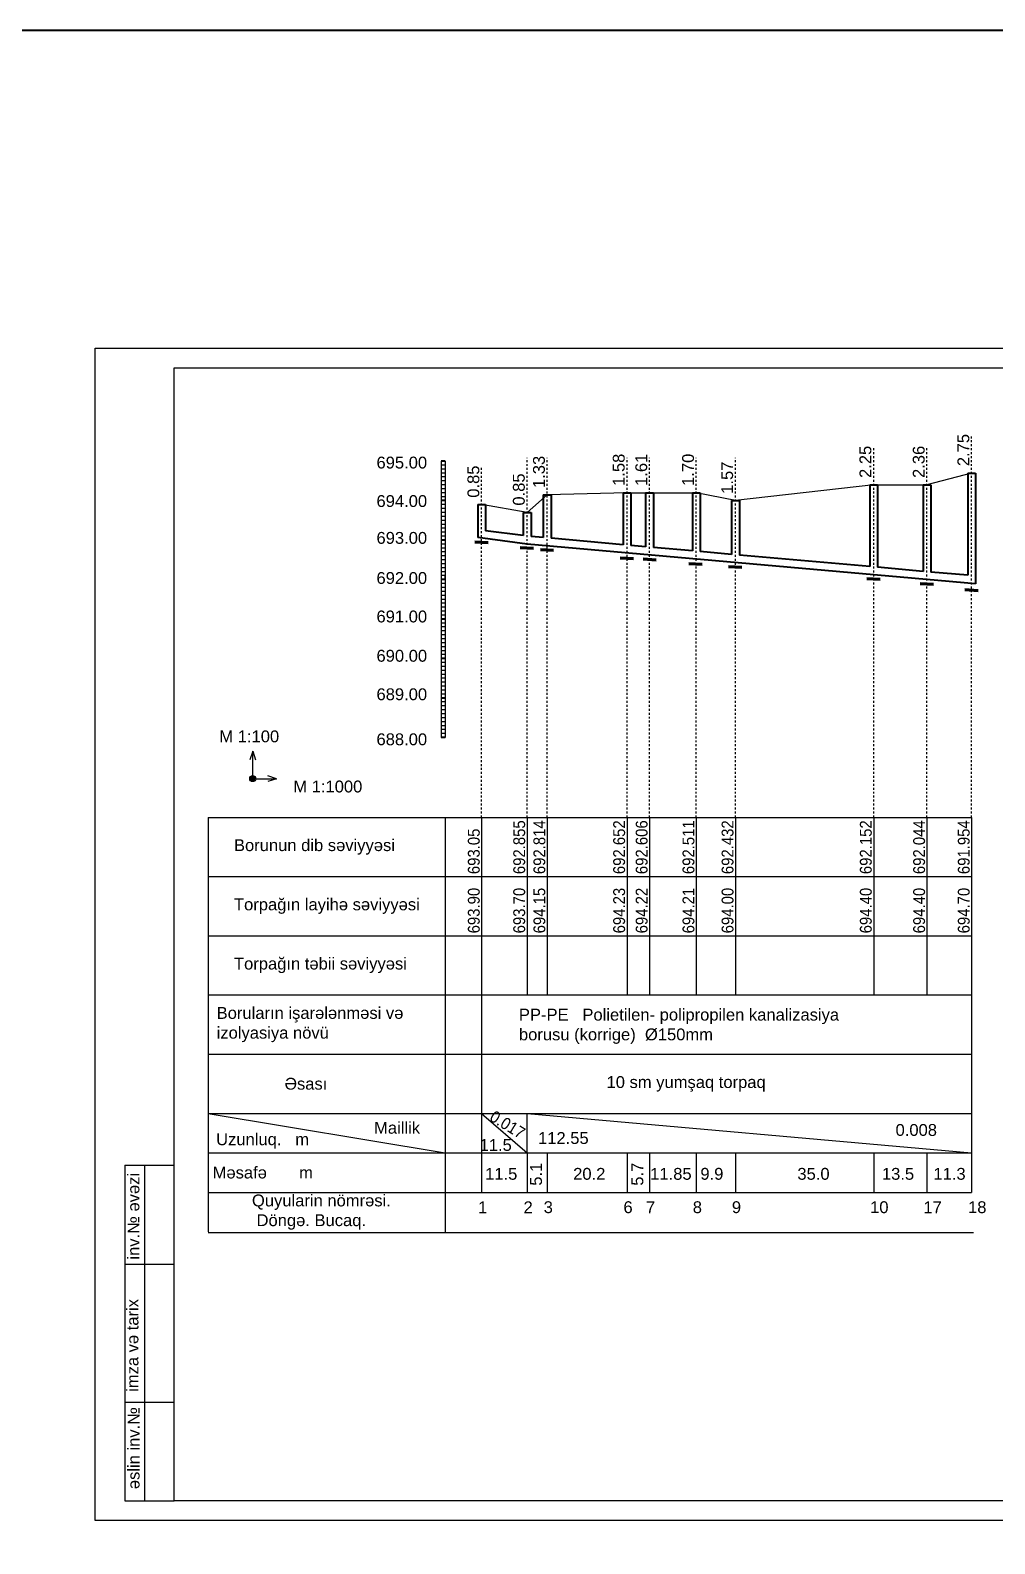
# Model space of a CAD drawing. Header units: feet. Extents: x 3381 to 684025, y 675186 to 4375940.
# Drawn here: x 682459.9 to 682704, y 4375556.9 to 4375940.2 of the extents above; entities that cross this region are included whole.
import ezdxf

# ---------------------------------------------------------------- set-up
doc = ezdxf.new("R2010")
doc.units = ezdxf.units.FT
doc.header["$MEASUREMENT"] = 0
doc.linetypes.add('DUZ', pattern=[0])
doc.linetypes.add('JIS_02_1.0', pattern=[2, 1, -1])
doc.layers.get('0').update_dxf_attribs({"linetype": 'CONTINUOUS'})
doc.layers.add('boru', color=7, linetype='CONTINUOUS', lineweight=40)
doc.layers.add('Lines', color=7, linetype='CONTINUOUS')
doc.styles.add('Arial-300', font='arial.ttf', dxfattribs={"height": 300})
doc.styles.add('ARİAL', font='arial.ttf')
doc.styles.add('Times New Roman', font='times.ttf', dxfattribs={"height": 300})

msp = doc.modelspace()

# ---------------------------------------------------------------- hatches: boundary and pattern name
msp.add_hatch(color=6).paths.add_polyline_path([(682516.93563, 4375750.66831, 1), (682515.43563, 4375750.66831, 1)])

# ---------------------------------------------------------------- linework, layer by layer
for p, q in [((682476.31274, 4375859.72956, 716.5), (682875.81274, 4375859.72956, 716.5)), ((682476.31274, 4375562.72956, 716.5), (682476.31274, 4375859.72956, 716.5)), ((682496.31274, 4375854.72956, 716.5), (682870.81274, 4375854.72956, 716.5)), ((682496.31274, 4375567.72956, 716.5), (682496.31274, 4375854.72956, 716.5)), ((682574.14824, 4375665.87344, 716.5), (682585.64824, 4375655.87344, 716.5)), ((682585.64824, 4375655.87344, 716.5), (682585.64824, 4375665.87344, 716.5)), ((682585.64824, 4375665.87344, 716.5), (682698.19824, 4375655.87344, 716.5)), ((682504.86972, 4375655.87344, 716.5), (682698.19824, 4375655.87344, 716.5)), ((682483.80024, 4375652.72956, 716.5), (682483.80024, 4375567.72956, 716.5)), ((682483.80024, 4375652.72956, 716.5), (682496.30024, 4375652.72956, 716.5)), ((682483.80024, 4375652.72956, 716.5), (682496.30024, 4375652.72956, 716.5)), ((682483.80024, 4375652.72956, 716.5), (682496.30024, 4375652.72956, 716.5)), ((682483.80024, 4375652.72956, 716.5), (682496.30024, 4375652.72956, 716.5)), ((682488.80024, 4375652.72956, 716.5), (682488.80024, 4375567.72956, 716.5)), ((682483.80024, 4375627.72956, 716.5), (682496.30024, 4375627.72956, 716.5)), ((682483.80024, 4375592.72956, 716.5), (682496.30024, 4375592.72956, 716.5)), ((682483.81274, 4375567.72956, 716.5), (682496.31274, 4375567.72956, 716.5)), ((682870.81274, 4375567.72956, 716.5), (682496.31274, 4375567.72956, 716.5)), ((682875.81274, 4375562.72956, 716.5), (682476.31274, 4375562.72956, 716.5))]:
    msp.add_line(p, q)
at = {"linetype": 'JIS_02_1.0', "ltscale": 0.5}
for p, q in [((682698.19824, 4375740.87344, 716.5), (682698.19824, 4375837.64497, 716.5)), ((682585.64824, 4375740.87344, 716.5), (682585.64824, 4375831.92521, 716.5)), ((682590.74824, 4375740.87344, 716.5), (682590.74824, 4375831.92521, 716.5)), ((682610.94824, 4375740.87344, 716.5), (682610.94824, 4375831.92521, 716.5)), ((682616.64824, 4375740.87344, 716.5), (682616.64824, 4375831.92521, 716.5)), ((682628.49824, 4375740.87344, 716.5), (682628.49824, 4375831.92521, 716.5)), ((682638.39824, 4375740.87344, 716.5), (682638.39824, 4375831.92521, 716.5)), ((682673.39824, 4375740.87344, 716.5), (682673.39824, 4375834.64497, 716.5)), ((682686.89824, 4375740.87344, 716.5), (682686.89824, 4375834.64497, 716.5)), ((682574.14824, 4375740.87344, 716.5), (682574.14824, 4375829.64497, 716.5))]:
    msp.add_line(p, q, dxfattribs=at)
at = {"ltscale": 100}
for p, q in [((682563.86972, 4375831.09039, 716.5), (682563.86972, 4375761.09039, 716.5)), ((682564.86972, 4375831.09039, 716.5), (682564.86972, 4375761.09039, 716.5)), ((682504.86972, 4375740.87344, 716.5), (682504.86972, 4375635.87344, 716.5)), ((682504.86972, 4375740.87344, 716.5), (682698.19824, 4375740.87344, 716.5)), ((682564.86972, 4375740.87344, 716.5), (682564.86972, 4375635.87344, 716.5)), ((682574.14824, 4375740.87344, 716.5), (682574.14824, 4375655.87344, 716.5)), ((682585.64824, 4375740.87344, 716.5), (682585.64824, 4375695.87344, 716.5)), ((682590.74824, 4375740.87344, 716.5), (682590.74824, 4375695.87344, 716.5)), ((682610.94824, 4375740.87344, 716.5), (682610.94824, 4375695.87344, 716.5)), ((682616.64824, 4375740.87344, 716.5), (682616.64824, 4375695.87344, 716.5)), ((682628.49824, 4375740.87344, 716.5), (682628.49824, 4375695.87344, 716.5)), ((682638.39824, 4375740.87344, 716.5), (682638.39824, 4375695.87344, 716.5)), ((682673.39824, 4375740.87344, 716.5), (682673.39824, 4375695.87344, 716.5)), ((682686.89824, 4375740.87344, 716.5), (682686.89824, 4375695.87344, 716.5)), ((682698.19824, 4375740.87344, 716.5), (682698.19824, 4375655.87344, 716.5)), ((682504.86972, 4375725.87344, 716.5), (682698.19824, 4375725.87344, 716.5)), ((682504.86972, 4375710.87344, 716.5), (682698.19824, 4375710.87344, 716.5)), ((682504.86972, 4375695.87344, 716.5), (682698.19824, 4375695.87344, 716.5)), ((682504.86972, 4375680.87344, 716.5), (682698.19824, 4375680.87344, 716.5)), ((682504.86972, 4375665.87344, 716.5), (682564.86972, 4375655.87344, 716.5)), ((682504.86972, 4375665.87344, 716.5), (682698.19824, 4375665.87344, 716.5)), ((682574.14824, 4375655.87344, 716.5), (682574.14824, 4375645.87344, 716.5)), ((682585.64824, 4375655.87344, 716.5), (682585.64824, 4375645.87344, 716.5)), ((682590.74824, 4375655.87344, 716.5), (682590.74824, 4375645.87344, 716.5)), ((682610.94824, 4375655.87344, 716.5), (682610.94824, 4375645.87344, 716.5)), ((682616.64824, 4375655.87344, 716.5), (682616.64824, 4375645.87344, 716.5)), ((682628.49824, 4375655.87344, 716.5), (682628.49824, 4375645.87344, 716.5)), ((682638.39824, 4375655.87344, 716.5), (682638.39824, 4375645.87344, 716.5)), ((682673.39824, 4375655.87344, 716.5), (682673.39824, 4375645.87344, 716.5)), ((682686.89824, 4375655.87344, 716.5), (682686.89824, 4375645.87344, 716.5)), ((682698.19824, 4375655.87344, 716.5), (682698.19824, 4375645.87344, 716.5)), ((682504.86972, 4375645.87344, 716.5), (682698.19824, 4375645.87344, 716.5)), ((682504.86972, 4375635.70286, 716.5), (682698.67594, 4375635.70286, 716.5))]:
    msp.add_line(p, q, dxfattribs=at)
at = {"color": 1, "lineweight": 40, "ltscale": 100}
for p, q in [((682564.86972, 4375831.09039, 716.5), (682563.86972, 4375831.09039, 716.5)), ((682564.86972, 4375821.09039, 716.5), (682563.86972, 4375821.09039, 716.5)), ((682564.86972, 4375811.09039, 716.5), (682563.86972, 4375811.09039, 716.5)), ((682564.86972, 4375801.09039, 716.5), (682563.86972, 4375801.09039, 716.5)), ((682564.86972, 4375791.09039, 716.5), (682563.86972, 4375791.09039, 716.5)), ((682564.86972, 4375781.09039, 716.5), (682563.86972, 4375781.09039, 716.5)), ((682564.86972, 4375771.09039, 716.5), (682563.86972, 4375771.09039, 716.5)), ((682564.86972, 4375761.09039, 716.5), (682563.86972, 4375761.09039, 716.5))]:
    msp.add_line(p, q, dxfattribs=at)
at = {"color": 2, "ltscale": 100}
for p, q in [((682564.86972, 4375830.09039, 716.5), (682563.86972, 4375830.09039, 716.5)), ((682564.86972, 4375829.09039, 716.5), (682563.86972, 4375829.09039, 716.5)), ((682564.86972, 4375828.09039, 716.5), (682563.86972, 4375828.09039, 716.5)), ((682564.86972, 4375827.09039, 716.5), (682563.86972, 4375827.09039, 716.5)), ((682564.86972, 4375825.09039, 716.5), (682563.86972, 4375825.09039, 716.5)), ((682564.86972, 4375824.09039, 716.5), (682563.86972, 4375824.09039, 716.5)), ((682564.86972, 4375823.09039, 716.5), (682563.86972, 4375823.09039, 716.5)), ((682564.86972, 4375822.09039, 716.5), (682563.86972, 4375822.09039, 716.5)), ((682564.86972, 4375820.09039, 716.5), (682563.86972, 4375820.09039, 716.5)), ((682564.86972, 4375819.09039, 716.5), (682563.86972, 4375819.09039, 716.5)), ((682564.86972, 4375818.09039, 716.5), (682563.86972, 4375818.09039, 716.5)), ((682564.86972, 4375817.09039, 716.5), (682563.86972, 4375817.09039, 716.5)), ((682564.86972, 4375815.09039, 716.5), (682563.86972, 4375815.09039, 716.5)), ((682564.86972, 4375814.09039, 716.5), (682563.86972, 4375814.09039, 716.5)), ((682564.86972, 4375813.09039, 716.5), (682563.86972, 4375813.09039, 716.5)), ((682564.86972, 4375812.09039, 716.5), (682563.86972, 4375812.09039, 716.5)), ((682564.86972, 4375810.09039, 716.5), (682563.86972, 4375810.09039, 716.5)), ((682564.86972, 4375809.09039, 716.5), (682563.86972, 4375809.09039, 716.5)), ((682564.86972, 4375808.09039, 716.5), (682563.86972, 4375808.09039, 716.5)), ((682564.86972, 4375807.09039, 716.5), (682563.86972, 4375807.09039, 716.5)), ((682564.86972, 4375805.09039, 716.5), (682563.86972, 4375805.09039, 716.5)), ((682564.86972, 4375804.09039, 716.5), (682563.86972, 4375804.09039, 716.5)), ((682564.86972, 4375803.09039, 716.5), (682563.86972, 4375803.09039, 716.5)), ((682564.86972, 4375802.09039, 716.5), (682563.86972, 4375802.09039, 716.5)), ((682564.86972, 4375800.09039, 716.5), (682563.86972, 4375800.09039, 716.5)), ((682564.86972, 4375799.09039, 716.5), (682563.86972, 4375799.09039, 716.5)), ((682564.86972, 4375798.09039, 716.5), (682563.86972, 4375798.09039, 716.5)), ((682564.86972, 4375797.09039, 716.5), (682563.86972, 4375797.09039, 716.5)), ((682564.86972, 4375795.09039, 716.5), (682563.86972, 4375795.09039, 716.5)), ((682564.86972, 4375794.09039, 716.5), (682563.86972, 4375794.09039, 716.5)), ((682564.86972, 4375793.09039, 716.5), (682563.86972, 4375793.09039, 716.5)), ((682564.86972, 4375792.09039, 716.5), (682563.86972, 4375792.09039, 716.5)), ((682564.86972, 4375790.09039, 716.5), (682563.86972, 4375790.09039, 716.5)), ((682564.86972, 4375789.09039, 716.5), (682563.86972, 4375789.09039, 716.5)), ((682564.86972, 4375788.09039, 716.5), (682563.86972, 4375788.09039, 716.5)), ((682564.86972, 4375787.09039, 716.5), (682563.86972, 4375787.09039, 716.5)), ((682564.86972, 4375785.09039, 716.5), (682563.86972, 4375785.09039, 716.5)), ((682564.86972, 4375784.09039, 716.5), (682563.86972, 4375784.09039, 716.5)), ((682564.86972, 4375783.09039, 716.5), (682563.86972, 4375783.09039, 716.5)), ((682564.86972, 4375782.09039, 716.5), (682563.86972, 4375782.09039, 716.5)), ((682564.86972, 4375780.09039, 716.5), (682563.86972, 4375780.09039, 716.5)), ((682564.86972, 4375779.09039, 716.5), (682563.86972, 4375779.09039, 716.5)), ((682564.86972, 4375778.09039, 716.5), (682563.86972, 4375778.09039, 716.5)), ((682564.86972, 4375777.09039, 716.5), (682563.86972, 4375777.09039, 716.5)), ((682564.86972, 4375775.09039, 716.5), (682563.86972, 4375775.09039, 716.5)), ((682564.86972, 4375774.09039, 716.5), (682563.86972, 4375774.09039, 716.5)), ((682564.86972, 4375773.09039, 716.5), (682563.86972, 4375773.09039, 716.5)), ((682564.86972, 4375772.09039, 716.5), (682563.86972, 4375772.09039, 716.5)), ((682564.86972, 4375770.09039, 716.5), (682563.86972, 4375770.09039, 716.5)), ((682564.86972, 4375769.09039, 716.5), (682563.86972, 4375769.09039, 716.5)), ((682564.86972, 4375768.09039, 716.5), (682563.86972, 4375768.09039, 716.5)), ((682564.86972, 4375767.09039, 716.5), (682563.86972, 4375767.09039, 716.5)), ((682564.86972, 4375765.09039, 716.5), (682563.86972, 4375765.09039, 716.5)), ((682564.86972, 4375764.09039, 716.5), (682563.86972, 4375764.09039, 716.5)), ((682564.86972, 4375763.09039, 716.5), (682563.86972, 4375763.09039, 716.5)), ((682564.86972, 4375762.09039, 716.5), (682563.86972, 4375762.09039, 716.5))]:
    msp.add_line(p, q, dxfattribs=at)
at = {"color": 14, "linetype": 'DUZ', "lineweight": 30}
for p, q in [((682698.19824, 4375828.09039, 716.5), (682686.89824, 4375825.09039, 716.5)), ((682673.39824, 4375825.09039, 716.5), (682638.39824, 4375821.09039, 716.5)), ((682673.39824, 4375825.09039, 716.5), (682686.89824, 4375825.09039, 716.5)), ((682590.74784, 4375822.55458), (682585.64824, 4375818.09039, 716.5)), ((682610.94824, 4375823.09039, 716.5), (682590.74784, 4375822.55458)), ((682610.94824, 4375823.09039, 716.5), (682628.49824, 4375823.09039, 716.5)), ((682638.39824, 4375821.09039, 716.5), (682628.49824, 4375823.09039, 716.5)), ((682585.64824, 4375818.09039, 716.5), (682574.14824, 4375820.09039, 716.5))]:
    msp.add_line(p, q, dxfattribs=at)
at = {"color": 3, "ltscale": 100}
for p, q in [((682564.86972, 4375826.09039, 716.5), (682563.86972, 4375826.09039, 716.5)), ((682564.86972, 4375816.09039, 716.5), (682563.86972, 4375816.09039, 716.5)), ((682564.86972, 4375806.09039, 716.5), (682563.86972, 4375806.09039, 716.5)), ((682564.86972, 4375796.09039, 716.5), (682563.86972, 4375796.09039, 716.5)), ((682564.86972, 4375786.09039, 716.5), (682563.86972, 4375786.09039, 716.5)), ((682564.86972, 4375776.09039, 716.5), (682563.86972, 4375776.09039, 716.5)), ((682564.86972, 4375766.09039, 716.5), (682563.86972, 4375766.09039, 716.5))]:
    msp.add_line(p, q, dxfattribs=at)
at = {"color": 0, "lineweight": 70}
for p, q in [((682572.45432, 4375810.65805), (682575.81304, 4375810.47084)), ((682583.92471, 4375809.21566), (682587.28343, 4375809.02845)), ((682589.01418, 4375808.72223), (682592.3729, 4375808.53503)), ((682609.20636, 4375806.63012), (682612.56508, 4375806.44292)), ((682614.99632, 4375806.32558), (682618.35503, 4375806.13837)), ((682626.63712, 4375805.16834), (682629.99584, 4375804.98113)), ((682636.63233, 4375804.43744), (682639.99104, 4375804.25024)), ((682671.70717, 4375801.3772), (682675.06588, 4375801.19)), ((682685.16032, 4375800.09387), (682688.51904, 4375799.90666)), ((682696.51888, 4375798.55412, 716.5), (682699.87759, 4375798.36691, 716.5))]:
    msp.add_line(p, q, dxfattribs=at)
at = {"color": 1, "ltscale": 100}
for p, q in [((682564.86972, 4375791.09039, 716.5), (682563.86972, 4375791.09039, 716.5)), ((682564.86972, 4375781.09039, 716.5), (682563.86972, 4375781.09039, 716.5)), ((682564.86972, 4375771.09039, 716.5), (682563.86972, 4375771.09039, 716.5)), ((682564.86972, 4375761.09039, 716.5), (682563.86972, 4375761.09039, 716.5))]:
    msp.add_line(p, q, dxfattribs=at)
at = {"color": 6}
for p, q in [((682516.18563, 4375757.66831, 716.5), (682515.48563, 4375755.46831, 716.5)), ((682516.18563, 4375750.66831, 716.5), (682516.18563, 4375757.66831, 716.5)), ((682516.18563, 4375757.66831, 716.5), (682516.88563, 4375755.46831, 716.5)), ((682516.18563, 4375750.66831, 716.5), (682522.18563, 4375750.66831, 716.5)), ((682522.18563, 4375750.66831, 716.5), (682519.98563, 4375751.36831, 716.5)), ((682522.18563, 4375750.66831, 716.5), (682519.98563, 4375749.96831, 716.5))]:
    msp.add_line(p, q, dxfattribs=at)
at = {"color": 4, "lineweight": 40}
msp.add_lwpolyline([(681221.81989, 4375940.241), (684025.06953, 4375940.241), (684025.06953, 4375354.8831), (681221.81989, 4375354.8831)], close=True, dxfattribs=at)
at = {"color": 7, "elevation": 716.5}
for points in [[(682476.31274, 4375859.72956), (682896.31274, 4375859.72956), (682896.31274, 4375562.72956), (682476.31274, 4375562.72956)], [(682496.31274, 4375854.72956), (682891.31274, 4375854.72956), (682891.31274, 4375567.72956), (682496.31274, 4375567.72956)]]:
    msp.add_lwpolyline(points, close=True, dxfattribs=at)
at = {"elevation": 716.5}
msp.add_lwpolyline([(682564.86972, 4375801.09039), (682564.86972, 4375802.09039), (682564.86972, 4375801.59039)], dxfattribs=at)
at = {"color": 6}
msp.add_circle((682516.18563, 4375750.66831, 716.5), 0.75, dxfattribs=at)
at = {"layer": 'boru'}
for p, q in [((682697.19824, 4375828.09039, 716.5), (682699.19824, 4375828.09039, 716.5)), ((682697.19824, 4375828.09039, 716.5), (682697.19824, 4375802.17924, 716.5)), ((682699.19824, 4375828.09039, 716.5), (682699.19824, 4375800.00154, 716.5)), ((682672.39824, 4375825.09039, 716.5), (682674.39824, 4375825.09039, 716.5)), ((682672.39824, 4375825.09039, 716.5), (682672.39824, 4375804.3827, 716.5)), ((682674.39824, 4375825.09039, 716.5), (682674.39824, 4375804.205, 716.5)), ((682685.89824, 4375825.09039, 716.5), (682687.89824, 4375825.09039, 716.5)), ((682685.89824, 4375825.09039, 716.5), (682685.89824, 4375803.18324, 716.5)), ((682687.89824, 4375825.09039, 716.5), (682687.89824, 4375803.00554, 716.5)), ((682589.74784, 4375822.55458), (682591.74784, 4375822.55458)), ((682589.74784, 4375822.55458), (682589.74784, 4375811.72614)), ((682591.74784, 4375822.55458), (682591.74784, 4375811.54844)), ((682609.94824, 4375823.09039, 716.5), (682611.94824, 4375823.09039, 716.5)), ((682609.94824, 4375823.09039, 716.5), (682609.94824, 4375809.93135, 716.5)), ((682611.94824, 4375823.09039, 716.5), (682611.94824, 4375809.75365, 716.5)), ((682615.64824, 4375823.09039, 716.5), (682617.64824, 4375823.09039, 716.5)), ((682615.64824, 4375823.09039, 716.5), (682615.64824, 4375809.42491, 716.5)), ((682617.64824, 4375823.09039, 716.5), (682617.64824, 4375809.24721, 716.5)), ((682627.49824, 4375823.09039, 716.5), (682629.49824, 4375823.09039, 716.5)), ((682627.49824, 4375823.09039, 716.5), (682627.49824, 4375808.37204, 716.5)), ((682629.49824, 4375823.09039, 716.5), (682629.49824, 4375808.19434, 716.5)), ((682637.39824, 4375821.09039, 716.5), (682639.39824, 4375821.09039, 716.5)), ((682637.39824, 4375821.09039, 716.5), (682637.39824, 4375807.49243, 716.5)), ((682639.39824, 4375821.09039, 716.5), (682639.39824, 4375807.31473, 716.5)), ((682573.14824, 4375820.09039, 716.5), (682575.14824, 4375820.09039, 716.5)), ((682573.14824, 4375820.09039, 716.5), (682573.14824, 4375811.74447, 716.5)), ((682575.14824, 4375820.09039, 716.5), (682575.14824, 4375813.47981, 716.5)), ((682584.64774, 4375818.08996, 716.56938), (682586.64774, 4375818.08996, 716.56938)), ((682584.64774, 4375818.08996, 716.56938), (682584.64774, 4375812.22278, 716.56938)), ((682586.64774, 4375818.08996, 716.56938), (682586.64774, 4375812.00158, 716.56938))]:
    msp.add_line(p, q, dxfattribs=at)
at = {"layer": 'boru', "lineweight": 40}
for p, q in [((682584.64774, 4375812.22278, 716.5), (682575.14824, 4375813.47981, 716.5)), ((682585.64824, 4375810.09039, 716.5), (682573.14824, 4375811.74447, 716.5)), ((682699.19824, 4375800.00154, 716.5), (682585.64824, 4375810.09039, 716.5)), ((682589.74784, 4375811.72614, 716.5), (682586.64774, 4375812.00158, 716.5)), ((682609.94824, 4375809.93135, 716.5), (682591.74784, 4375811.54844, 716.5)), ((682615.64824, 4375809.42491, 716.5), (682611.94824, 4375809.75365, 716.5)), ((682627.49824, 4375808.37204, 716.5), (682617.64824, 4375809.24721, 716.5)), ((682637.39824, 4375807.49243, 716.5), (682629.49824, 4375808.19434, 716.5)), ((682672.39824, 4375804.3827, 716.5), (682639.39824, 4375807.31473, 716.5)), ((682685.89824, 4375803.18324, 716.5), (682674.39824, 4375804.205, 716.5)), ((682697.19824, 4375802.17924, 716.5), (682687.89824, 4375803.00554, 716.5))]:
    msp.add_line(p, q, dxfattribs=at)
at = {"layer": 'Lines', "linetype": 'ByBlock'}
msp.add_line((682484.21135, 4375652.72956, 716.5), (682496.30024, 4375652.72956, 716.5), dxfattribs=at)
msp.add_line((682484.21135, 4375652.72956, 716.5), (682496.30024, 4375652.72956, 716.5), dxfattribs=at)

# ---------------------------------------------------------------- texts
at = {"char_height": 3, "attachment_point": 4}
for s, insert, rotation, style in [('{\\fArial|b0|i0|c238|p34;2.75}', (682696.1228, 4375829.82983, 716.5), 90, 'Arial-300'), ('{\\fArial|b0|i0|c238|p34;1.33}', (682588.67241, 4375824.29403), 90, 'Arial-300'), ('{\\fArial|b0|i0|c238|p34;1.58}', (682608.8728, 4375824.82983, 716.5), 90, 'Arial-300'), ('{\\fArial|b0|i0|c238|p34;1.61}', (682614.5728, 4375824.82983, 716.5), 90, 'Arial-300'), ('{\\fArial|b0|i0|c238|p34;1.70}', (682626.4228, 4375824.82983, 716.5), 90, 'Arial-300'), ('{\\fArial|b0|i0|c238|p34;2.25}', (682671.3228, 4375826.82983, 716.5), 90, 'Arial-300'), ('{\\fArial|b0|i0|c238|p34;2.36}', (682684.8228, 4375826.82983, 716.5), 90, 'Arial-300'), ('0.{\\fArial|b0|i0|c238|p34;85}', (682572.0728, 4375821.82983, 716.5), 90, 'Arial-300'), ('{\\fArial|b0|i0|c238|p34;1.57}', (682636.3228, 4375822.82983, 716.5), 90, 'Arial-300'), ('0.{\\fArial|b0|i0|c238|p34;85}', (682583.5728, 4375819.82983, 716.5), 90, 'Arial-300'), ('{\\fArial|b0|i0|c238|p34;\\W0.9;692.855}', (682583.67405, 4375726.48872, 716.5), 90, 'Arial-300'), ('{\\fArial|b0|i0|c238|p34;\\W0.9;692.814}', (682588.77405, 4375726.48872, 716.5), 90, 'Arial-300'), ('{\\fArial|b0|i0|c238|p34;\\W0.9;692.652}', (682608.97405, 4375726.48872, 716.5), 90, 'Arial-300'), ('{\\fArial|b0|i0|c238|p34;\\W0.9;692.606}', (682614.67405, 4375726.48872, 716.5), 90, 'Arial-300'), ('{\\fArial|b0|i0|c238|p34;\\W0.9;692.511}', (682626.52405, 4375726.48872, 716.5), 90, 'Arial-300'), ('{\\fArial|b0|i0|c238|p34;\\W0.9;692.432}', (682636.42405, 4375726.48872, 716.5), 90, 'Arial-300'), ('{\\fArial|b0|i0|c238|p34;\\W0.9;692.152}', (682671.42405, 4375726.48872, 716.5), 90, 'Arial-300'), ('{\\fArial|b0|i0|c238|p34;\\W0.9;692.044}', (682684.92405, 4375726.48872, 716.5), 90, 'Arial-300'), ('{\\fArial|b0|i0|c238|p34;\\W0.9;691.954}', (682696.22405, 4375726.48872, 716.5), 90, 'Arial-300'), ('{\\fArial|b0|i0|c238|p34;\\W0.9;693.05}', (682572.17405, 4375726.48872, 716.5), 90, 'Arial-300'), ('{\\fArial|b0|i0|c238|p34;\\W0.9;693.90}', (682572.17405, 4375711.48872, 716.5), 90, 'Arial-300'), ('{\\fArial|b0|i0|c238|p34;\\W0.9;693.70}', (682583.67405, 4375711.48872, 716.5), 90, 'Arial-300'), ('{\\fArial|b0|i0|c238|p34;\\W0.9;694.15}', (682588.77405, 4375711.48872, 716.5), 90, 'Arial-300'), ('{\\fArial|b0|i0|c238|p34;\\W0.9;694.23}', (682608.97405, 4375711.48872, 716.5), 90, 'Arial-300'), ('{\\fArial|b0|i0|c238|p34;\\W0.9;694.22}', (682614.67405, 4375711.48872, 716.5), 90, 'Arial-300'), ('{\\fArial|b0|i0|c238|p34;\\W0.9;694.21}', (682626.52405, 4375711.48872, 716.5), 90, 'Arial-300'), ('{\\fArial|b0|i0|c238|p34;\\W0.9;694.00}', (682636.42405, 4375711.48872, 716.5), 90, 'Arial-300'), ('{\\fArial|b0|i0|c238|p34;\\W0.9;694.40}', (682671.42405, 4375711.48872, 716.5), 90, 'Arial-300'), ('{\\fArial|b0|i0|c238|p34;\\W0.9;694.40}', (682684.92405, 4375711.48872, 716.5), 90, 'Arial-300'), ('{\\fArial|b0|i0|c238|p34;\\W0.9;694.70}', (682696.22405, 4375711.48872, 716.5), 90, 'Arial-300'), (' {\\fArial|b0|i0|c238|p34;\\W0.9;0.017}', (682575.67619, 4375666.09247), 328.5000194, 'ARİAL'), (' {\\fArial|b0|i0|c238|p34;5.1}', (682587.93015, 4375646.39606), 90, 'ARİAL'), (' {\\fArial|b0|i0|c238|p34;5.7}', (682613.59084, 4375646.39606), 90, 'ARİAL')]:
    msp.add_mtext(s, dxfattribs=dict(at, insert=insert, rotation=rotation, style=style))
for s, insert, style in [('{\\fArial|b0|i0|c238|p34;695.00}', (682547.5206, 4375830.71541, 716.5), 'Arial-300'), ('{\\fArial|b0|i0|c238|p34;694.00}', (682547.5206, 4375820.96848, 716.5), 'Arial-300'), ('{\\fArial|b0|i0|c238|p34;693.00}', (682547.5206, 4375811.63635, 716.5), 'Arial-300'), ('{\\fArial|b0|i0|c238|p34;692.00}', (682547.5206, 4375801.47467, 716.5), 'Arial-300'), ('{\\fArial|b0|i0|c238|p34;691.00}', (682547.5206, 4375791.72774, 716.5), 'Arial-300'), ('{\\fArial|b0|i0|c238|p34;690.00}', (682547.5206, 4375781.77344, 716.5), 'Arial-300'), ('{\\fArial|b0|i0|c238|p34;689.00}', (682547.5206, 4375772.02651, 716.5), 'Arial-300'), ('M 1{\\fArial|b0|i0|c238|p34;:100}', (682507.74035, 4375761.36255, 716.5), 'Arial-300'), ('{\\fArial|b0|i0|c238|p34;688.00}', (682547.5206, 4375760.62051, 716.5), 'Arial-300'), ('M 1{\\fArial|b0|i0|c238|p34;:1000}', (682526.463, 4375748.66255, 716.5), 'Arial-300'), ('{\\fArial|b0|i0|c238|p34;Borunun dib səviyyəsi}', (682511.43482, 4375733.37344, 716.5), 'Arial-300'), ('{\\fArial|b0|i0|c238|p34;Torpağın layihə səviyyəsi}', (682511.43482, 4375718.37344, 716.5), 'Arial-300'), ('{\\fArial|b0|i0|c238|p34;Torpağın təbii səviyyəsi}', (682511.43482, 4375703.37344, 716.5), 'Arial-300'), (' Ə{\\fArial|b0|i0|c238|p34;sası}', (682523.07176, 4375673.37344, 716.5), 'Arial-300'), ('{\\fArial|b0|i0|c238|p34;Maillik}', (682546.90697, 4375662.21569, 716.5), 'Arial-300'), (' {\\fArial|b0|i0|c238|p34;0.008}', (682677.77398, 4375661.66065), 'ARİAL'), ('{\\fArial|b0|i0|c238|p34;Uzunluq.}   {\\fArial|b0|i0|c238|p34;m}', (682506.91911, 4375658.87386, 716.5), 'Arial-300'), (' {\\fArial|b0|i0|c238|p34;112.55}', (682587.25623, 4375659.61503), 'ARİAL'), (' {\\fArial|b0|i0|c238|p34;11.5}', (682572.45825, 4375657.85878), 'ARİAL'), (' {\\fArial|b0|i0|c238|p34;Məsafə} {\\fArial|b0|i0|c238|p34;    }  {\\fArial|b0|i0|c238|p34;m}', (682504.86972, 4375650.87344, 716.5), 'Arial-300'), (' {\\fArial|b0|i0|c238|p34;11.5}', (682573.85969, 4375650.55059), 'ARİAL'), (' {\\fArial|b0|i0|c238|p34;20.2}', (682596.15124, 4375650.55059), 'ARİAL'), (' {\\fArial|b0|i0|c238|p34;11.85}', (682615.65635, 4375650.55059), 'ARİAL'), (' {\\fArial|b0|i0|c238|p34;9.9}', (682628.3625, 4375650.55059), 'ARİAL'), (' {\\fArial|b0|i0|c238|p34;35.0}', (682652.92053, 4375650.55059), 'ARİAL'), (' {\\fArial|b0|i0|c238|p34;13.5}', (682674.32039, 4375650.55059), 'ARİAL'), (' {\\fArial|b0|i0|c238|p34;11.3}', (682687.36086, 4375650.55059), 'ARİAL'), ('{\\fArial|b0|i0|c238|p34;Quyularin nömrəsi.}\\P{\\fArial|b0|i0|c238|p34; Döngə.} {\\fArial|b0|i0|c238|p34;Bucaq.}', (682515.9869, 4375640.87344, 716.5), 'Arial-300'), (' {\\fArial|b0|i0|c238|p34;1}', (682572.08252, 4375642.10083, 716.5), 'ARİAL'), (' {\\fArial|b0|i0|c238|p34;2}', (682583.58252, 4375642.10083, 716.5), 'ARİAL'), (' {\\fArial|b0|i0|c238|p34;3}', (682588.68252, 4375642.10083, 716.5), 'ARİAL'), (' {\\fArial|b0|i0|c238|p34;6}', (682608.88252, 4375642.10083, 716.5), 'ARİAL'), (' {\\fArial|b0|i0|c238|p34;7}', (682614.58252, 4375642.10083, 716.5), 'ARİAL'), (' {\\fArial|b0|i0|c238|p34;8}', (682626.43252, 4375642.10083, 716.5), 'ARİAL'), (' {\\fArial|b0|i0|c238|p34;9}', (682636.33252, 4375642.10083, 716.5), 'ARİAL'), (' {\\fArial|b0|i0|c238|p34;10}', (682671.33252, 4375642.10083, 716.5), 'ARİAL'), (' {\\fArial|b0|i0|c238|p34;17}', (682684.83252, 4375642.10083, 716.5), 'ARİAL'), (' {\\fArial|b0|i0|c238|p34;18}', (682696.13252, 4375642.10083, 716.5), 'ARİAL')]:
    msp.add_mtext(s, dxfattribs=dict(at, insert=insert, style=style))
at = {"char_height": 3, "attachment_point": 4, "style": 'Arial-300'}
for s, insert, width in [('{\\fArial|b0|i0|c238|p34;Boruların işarələnməsi və} {\\fArial|b0|i0|c238|p34;izolyasiya növü}', (682507.05128, 4375688.37344, 716.5), 58.8402004), (' {\\fArial|b0|i0|c238|p34;PP-PE   Polietilen- polipropilen kanalizasiya\\P borusu (korrige)  %%C150mm}', (682582.41954, 4375687.94, 716.5), 136.9315997), ('{\\fArial|b0|i0|c238|p34;10 sm yumşaq torpaq}', (682605.76603, 4375673.35201, 716.5), 58.8402004)]:
    msp.add_mtext(s, dxfattribs=dict(at, insert=insert, width=width))
at = {"char_height": 3, "width": 39.360034, "attachment_point": 1, "rotation": 90}
for s, insert, style in [(' {\\fArial|b0|i0|c238|p34; inv.}№{\\fArial|b0|i0|c238|p34; əvəzi}', (682484.48578, 4375626.51407, 716.5), 'Arial-300'), (' {\\fArial|b0|i0|c238|p34;imza və tarix}', (682484.24607, 4375594.17908, 716.5), 'Arial-300'), ('{\\fArial|b0|i0|c0|p34; \\fArial|b0|i0|c238|p34;əslin inv.\\fArial|b0|i0|c0|p34;№}', (682484.53173, 4375569.5311, 716.5), 'Times New Roman')]:
    msp.add_mtext(s, dxfattribs=dict(at, insert=insert, style=style))

doc.saveas('drawing.dxf')
